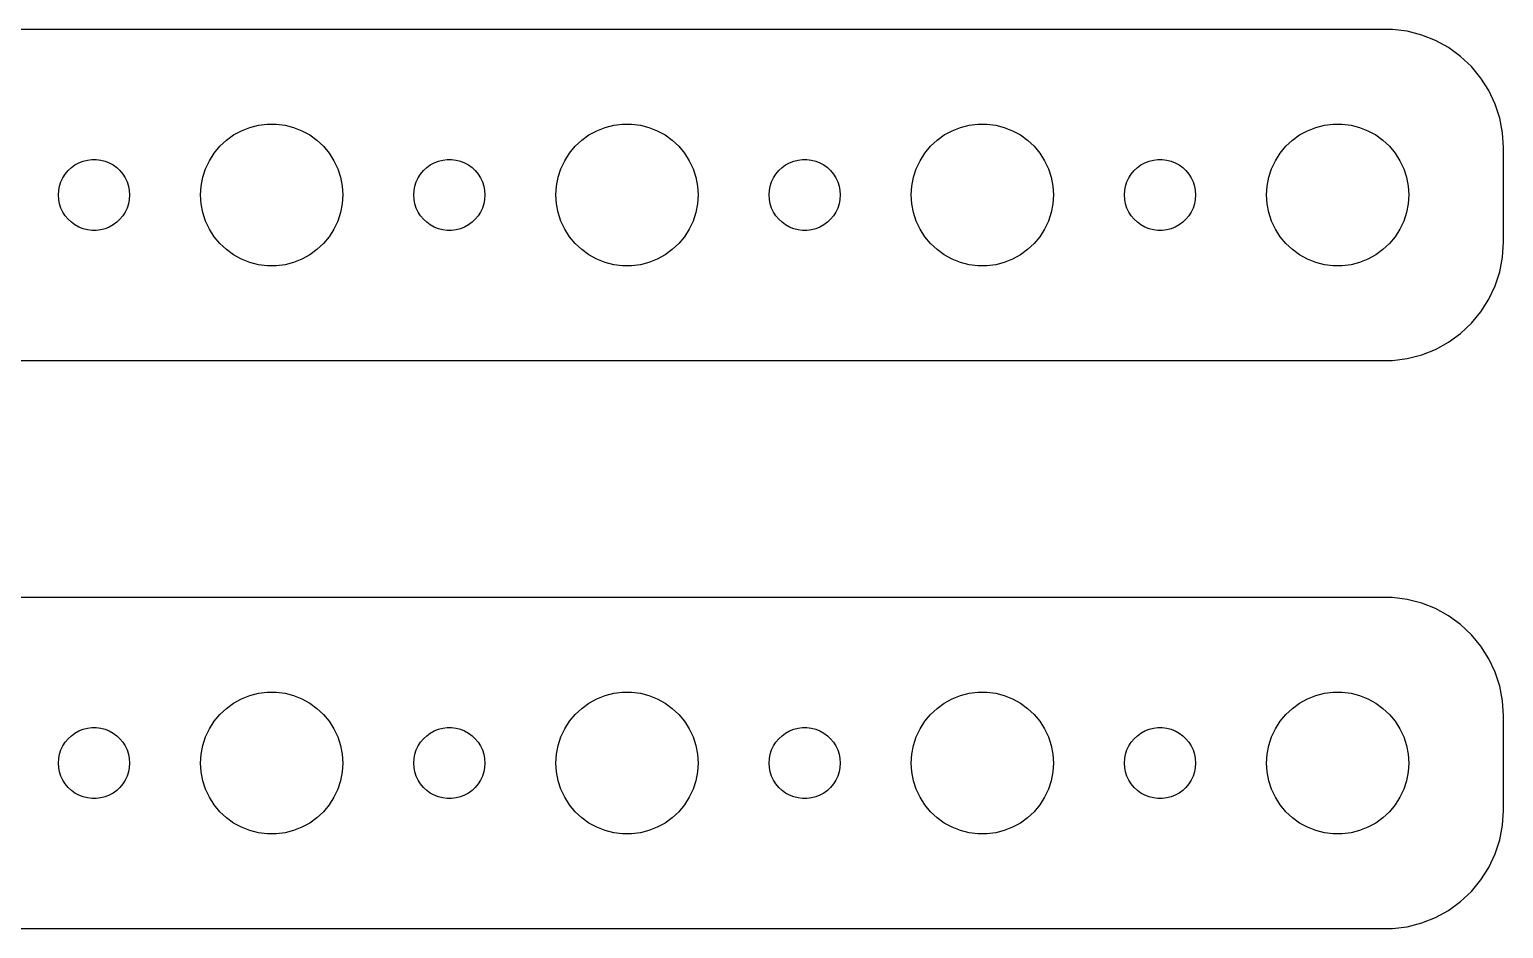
# Model space of a CAD drawing. Header units: metres. Extents: x -240 to 240, y 17 to 55.
# Drawn here: x 177.3 to 239.5, y 17 to 55 of the extents above; entities that cross this region are included whole.
import ezdxf

# ---------------------------------------------------------------- set-up
doc = ezdxf.new("R2010")
doc.units = ezdxf.units.M

msp = doc.modelspace()

# ---------------------------------------------------------------- linework, layer by layer
for p, q in [((234.814, 54.9901), (-234.814, 54.9901)), ((235.437, 54.9114), (234.814, 54.9901)), ((236.045, 54.7553), (235.437, 54.9114)), ((236.629, 54.5241), (236.045, 54.7553)), ((237.179, 54.2216), (236.629, 54.5241)), ((237.687, 53.8526), (237.179, 54.2216)), ((238.145, 53.4227), (237.687, 53.8526)), ((238.545, 52.9389), (238.145, 53.4227)), ((238.882, 52.4088), (238.545, 52.9389)), ((239.149, 51.8406), (238.882, 52.4088)), ((239.343, 51.2434), (239.149, 51.8406)), ((239.461, 50.6267), (239.343, 51.2434)), ((185.588, 50.3115), (185.893, 50.533)), ((185.893, 50.533), (186.223, 50.7145)), ((186.223, 50.7145), (186.573, 50.8532)), ((186.573, 50.8532), (186.938, 50.9469)), ((186.938, 50.9469), (187.312, 50.9941)), ((187.312, 50.9941), (187.688, 50.9941)), ((187.688, 50.9941), (188.062, 50.9469)), ((188.062, 50.9469), (188.427, 50.8532)), ((188.427, 50.8532), (188.777, 50.7145)), ((188.777, 50.7145), (189.107, 50.533)), ((189.107, 50.533), (189.412, 50.3115)), ((200.588, 50.3115), (200.893, 50.533)), ((200.893, 50.533), (201.223, 50.7145)), ((201.223, 50.7145), (201.573, 50.8532)), ((201.573, 50.8532), (201.938, 50.9469)), ((201.938, 50.9469), (202.312, 50.9941)), ((202.312, 50.9941), (202.688, 50.9941)), ((202.688, 50.9941), (203.062, 50.9469)), ((203.062, 50.9469), (203.427, 50.8532)), ((203.427, 50.8532), (203.777, 50.7145)), ((203.777, 50.7145), (204.107, 50.533)), ((204.107, 50.533), (204.412, 50.3115)), ((215.588, 50.3115), (215.893, 50.533)), ((215.893, 50.533), (216.223, 50.7145)), ((216.223, 50.7145), (216.573, 50.8532)), ((216.573, 50.8532), (216.938, 50.9469)), ((216.938, 50.9469), (217.312, 50.9941)), ((217.312, 50.9941), (217.688, 50.9941)), ((217.688, 50.9941), (218.062, 50.9469)), ((218.062, 50.9469), (218.427, 50.8532)), ((218.427, 50.8532), (218.777, 50.7145)), ((218.777, 50.7145), (219.107, 50.533)), ((219.107, 50.533), (219.412, 50.3115)), ((230.588, 50.3115), (230.893, 50.533)), ((230.893, 50.533), (231.223, 50.7145)), ((231.223, 50.7145), (231.573, 50.8532)), ((231.573, 50.8532), (231.938, 50.9469)), ((231.938, 50.9469), (232.312, 50.9941)), ((232.312, 50.9941), (232.688, 50.9941)), ((232.688, 50.9941), (233.062, 50.9469)), ((233.062, 50.9469), (233.427, 50.8532)), ((233.427, 50.8532), (233.777, 50.7145)), ((233.777, 50.7145), (234.107, 50.533)), ((234.107, 50.533), (234.412, 50.3115)), ((239.5, 50), (239.461, 50.6267)), ((185.073, 49.7634), (185.313, 50.0536)), ((185.313, 50.0536), (185.588, 50.3115)), ((189.412, 50.3115), (189.687, 50.0536)), ((189.687, 50.0536), (189.927, 49.7634)), ((200.073, 49.7634), (200.313, 50.0536)), ((200.313, 50.0536), (200.588, 50.3115)), ((204.412, 50.3115), (204.687, 50.0536)), ((204.687, 50.0536), (204.927, 49.7634)), ((215.073, 49.7634), (215.313, 50.0536)), ((215.313, 50.0536), (215.588, 50.3115)), ((219.412, 50.3115), (219.687, 50.0536)), ((219.687, 50.0536), (219.927, 49.7634)), ((230.073, 49.7634), (230.313, 50.0536)), ((230.313, 50.0536), (230.588, 50.3115)), ((234.412, 50.3115), (234.687, 50.0536)), ((234.687, 50.0536), (234.927, 49.7634)), ((239.5, 46), (239.5, 50)), ((179.044, 49.1558), (179.196, 49.2665)), ((179.196, 49.2665), (179.361, 49.3572)), ((179.361, 49.3572), (179.536, 49.4266)), ((179.536, 49.4266), (179.719, 49.4734)), ((179.719, 49.4734), (179.906, 49.497)), ((179.906, 49.497), (180.094, 49.497)), ((180.094, 49.497), (180.281, 49.4734)), ((180.281, 49.4734), (180.464, 49.4266)), ((180.464, 49.4266), (180.639, 49.3572)), ((180.639, 49.3572), (180.804, 49.2665)), ((180.804, 49.2665), (180.956, 49.1558)), ((184.711, 49.1044), (184.871, 49.4453)), ((184.871, 49.4453), (185.073, 49.7634)), ((189.927, 49.7634), (190.129, 49.4453)), ((190.129, 49.4453), (190.289, 49.1044)), ((194.044, 49.1558), (194.196, 49.2665)), ((194.196, 49.2665), (194.361, 49.3572)), ((194.361, 49.3572), (194.536, 49.4266)), ((194.536, 49.4266), (194.719, 49.4734)), ((194.719, 49.4734), (194.906, 49.497)), ((194.906, 49.497), (195.094, 49.497)), ((195.094, 49.497), (195.281, 49.4734)), ((195.281, 49.4734), (195.464, 49.4266)), ((195.464, 49.4266), (195.639, 49.3572)), ((195.639, 49.3572), (195.804, 49.2665)), ((195.804, 49.2665), (195.956, 49.1558)), ((199.711, 49.1044), (199.871, 49.4453)), ((199.871, 49.4453), (200.073, 49.7634)), ((204.927, 49.7634), (205.129, 49.4453)), ((205.129, 49.4453), (205.289, 49.1044)), ((209.044, 49.1558), (209.196, 49.2665)), ((209.196, 49.2665), (209.361, 49.3572)), ((209.361, 49.3572), (209.536, 49.4266)), ((209.536, 49.4266), (209.719, 49.4734)), ((209.719, 49.4734), (209.906, 49.497)), ((209.906, 49.497), (210.094, 49.497)), ((210.094, 49.497), (210.281, 49.4734)), ((210.281, 49.4734), (210.464, 49.4266)), ((210.464, 49.4266), (210.639, 49.3572)), ((210.639, 49.3572), (210.804, 49.2665)), ((210.804, 49.2665), (210.956, 49.1558)), ((214.711, 49.1044), (214.871, 49.4453)), ((214.871, 49.4453), (215.073, 49.7634)), ((219.927, 49.7634), (220.129, 49.4453)), ((220.129, 49.4453), (220.289, 49.1044)), ((224.044, 49.1558), (224.196, 49.2665)), ((224.196, 49.2665), (224.361, 49.3572)), ((224.361, 49.3572), (224.536, 49.4266)), ((224.536, 49.4266), (224.719, 49.4734)), ((224.719, 49.4734), (224.906, 49.497)), ((224.906, 49.497), (225.094, 49.497)), ((225.094, 49.497), (225.281, 49.4734)), ((225.281, 49.4734), (225.464, 49.4266)), ((225.464, 49.4266), (225.639, 49.3572)), ((225.639, 49.3572), (225.804, 49.2665)), ((225.804, 49.2665), (225.956, 49.1558)), ((229.711, 49.1044), (229.871, 49.4453)), ((229.871, 49.4453), (230.073, 49.7634)), ((234.927, 49.7634), (235.129, 49.4453)), ((235.129, 49.4453), (235.289, 49.1044)), ((178.547, 48.373), (178.605, 48.5522)), ((178.605, 48.5522), (178.686, 48.7226)), ((178.686, 48.7226), (178.786, 48.8817)), ((178.786, 48.8817), (178.907, 49.0268)), ((178.907, 49.0268), (179.044, 49.1558)), ((180.956, 49.1558), (181.093, 49.0268)), ((181.093, 49.0268), (181.214, 48.8817)), ((181.214, 48.8817), (181.314, 48.7226)), ((181.314, 48.7226), (181.395, 48.5522)), ((181.395, 48.5522), (181.453, 48.373)), ((184.524, 48.376), (184.594, 48.7461)), ((184.594, 48.7461), (184.711, 49.1044)), ((190.289, 49.1044), (190.406, 48.7461)), ((190.406, 48.7461), (190.476, 48.376)), ((193.547, 48.373), (193.605, 48.5522)), ((193.605, 48.5522), (193.686, 48.7226)), ((193.686, 48.7226), (193.786, 48.8817)), ((193.786, 48.8817), (193.907, 49.0268)), ((193.907, 49.0268), (194.044, 49.1558)), ((195.956, 49.1558), (196.093, 49.0268)), ((196.093, 49.0268), (196.214, 48.8817)), ((196.214, 48.8817), (196.314, 48.7226)), ((196.314, 48.7226), (196.395, 48.5522)), ((196.395, 48.5522), (196.453, 48.373)), ((199.524, 48.376), (199.594, 48.7461)), ((199.594, 48.7461), (199.711, 49.1044)), ((205.289, 49.1044), (205.406, 48.7461)), ((205.406, 48.7461), (205.476, 48.376)), ((208.547, 48.373), (208.605, 48.5522)), ((208.605, 48.5522), (208.686, 48.7226)), ((208.686, 48.7226), (208.786, 48.8817)), ((208.786, 48.8817), (208.907, 49.0268)), ((208.907, 49.0268), (209.044, 49.1558)), ((210.956, 49.1558), (211.093, 49.0268)), ((211.093, 49.0268), (211.214, 48.8817)), ((211.214, 48.8817), (211.314, 48.7226)), ((211.314, 48.7226), (211.395, 48.5522)), ((211.395, 48.5522), (211.453, 48.373)), ((214.524, 48.376), (214.594, 48.7461)), ((214.594, 48.7461), (214.711, 49.1044)), ((220.289, 49.1044), (220.406, 48.7461)), ((220.406, 48.7461), (220.476, 48.376)), ((223.547, 48.373), (223.605, 48.5522)), ((223.605, 48.5522), (223.686, 48.7226)), ((223.686, 48.7226), (223.786, 48.8817)), ((223.786, 48.8817), (223.907, 49.0268)), ((223.907, 49.0268), (224.044, 49.1558)), ((225.956, 49.1558), (226.093, 49.0268)), ((226.093, 49.0268), (226.214, 48.8817)), ((226.214, 48.8817), (226.314, 48.7226)), ((226.314, 48.7226), (226.395, 48.5522)), ((226.395, 48.5522), (226.453, 48.373)), ((229.524, 48.376), (229.594, 48.7461)), ((229.594, 48.7461), (229.711, 49.1044)), ((235.289, 49.1044), (235.406, 48.7461)), ((235.406, 48.7461), (235.476, 48.376)), ((178.5, 48), (178.512, 48.188)), ((178.512, 47.812), (178.5, 48)), ((178.512, 48.188), (178.547, 48.373)), ((181.453, 48.373), (181.488, 48.188)), ((181.488, 48.188), (181.5, 48)), ((181.5, 48), (181.488, 47.812)), ((184.5, 48), (184.524, 48.376)), ((184.524, 47.624), (184.5, 48)), ((190.476, 48.376), (190.5, 48)), ((190.5, 48), (190.476, 47.624)), ((193.5, 48), (193.512, 48.188)), ((193.512, 47.812), (193.5, 48)), ((193.512, 48.188), (193.547, 48.373)), ((196.453, 48.373), (196.488, 48.188)), ((196.488, 48.188), (196.5, 48)), ((196.5, 48), (196.488, 47.812)), ((199.5, 48), (199.524, 48.376)), ((199.524, 47.624), (199.5, 48)), ((205.476, 48.376), (205.5, 48)), ((205.5, 48), (205.476, 47.624)), ((208.5, 48), (208.512, 48.188)), ((208.512, 47.812), (208.5, 48)), ((208.512, 48.188), (208.547, 48.373)), ((211.453, 48.373), (211.488, 48.188)), ((211.488, 48.188), (211.5, 48)), ((211.5, 48), (211.488, 47.812)), ((214.5, 48), (214.524, 48.376)), ((214.524, 47.624), (214.5, 48)), ((220.476, 48.376), (220.5, 48)), ((220.5, 48), (220.476, 47.624)), ((223.5, 48), (223.512, 48.188)), ((223.512, 47.812), (223.5, 48)), ((223.512, 48.188), (223.547, 48.373)), ((226.453, 48.373), (226.488, 48.188)), ((226.488, 48.188), (226.5, 48)), ((226.5, 48), (226.488, 47.812)), ((229.5, 48), (229.524, 48.376)), ((229.524, 47.624), (229.5, 48)), ((235.476, 48.376), (235.5, 48)), ((235.5, 48), (235.476, 47.624)), ((178.547, 47.627), (178.512, 47.812)), ((178.605, 47.4478), (178.547, 47.627)), ((178.686, 47.2774), (178.605, 47.4478)), ((181.395, 47.4478), (181.314, 47.2774)), ((181.453, 47.627), (181.395, 47.4478)), ((181.488, 47.812), (181.453, 47.627)), ((184.594, 47.2539), (184.524, 47.624)), ((190.476, 47.624), (190.406, 47.2539)), ((193.547, 47.627), (193.512, 47.812)), ((193.605, 47.4478), (193.547, 47.627)), ((193.686, 47.2774), (193.605, 47.4478)), ((196.395, 47.4478), (196.314, 47.2774)), ((196.453, 47.627), (196.395, 47.4478)), ((196.488, 47.812), (196.453, 47.627)), ((199.594, 47.2539), (199.524, 47.624)), ((205.476, 47.624), (205.406, 47.2539)), ((208.547, 47.627), (208.512, 47.812)), ((208.605, 47.4478), (208.547, 47.627)), ((208.686, 47.2774), (208.605, 47.4478)), ((211.395, 47.4478), (211.314, 47.2774)), ((211.453, 47.627), (211.395, 47.4478)), ((211.488, 47.812), (211.453, 47.627)), ((214.594, 47.2539), (214.524, 47.624)), ((220.476, 47.624), (220.406, 47.2539)), ((223.547, 47.627), (223.512, 47.812)), ((223.605, 47.4478), (223.547, 47.627)), ((223.686, 47.2774), (223.605, 47.4478)), ((226.395, 47.4478), (226.314, 47.2774)), ((226.453, 47.627), (226.395, 47.4478)), ((226.488, 47.812), (226.453, 47.627)), ((229.594, 47.2539), (229.524, 47.624)), ((235.476, 47.624), (235.406, 47.2539)), ((178.786, 47.1183), (178.686, 47.2774)), ((178.907, 46.9732), (178.786, 47.1183)), ((179.044, 46.8442), (178.907, 46.9732)), ((179.196, 46.7335), (179.044, 46.8442)), ((179.361, 46.6428), (179.196, 46.7335)), ((180.804, 46.7335), (180.639, 46.6428)), ((180.956, 46.8442), (180.804, 46.7335)), ((181.093, 46.9732), (180.956, 46.8442)), ((181.214, 47.1183), (181.093, 46.9732)), ((181.314, 47.2774), (181.214, 47.1183)), ((184.711, 46.8956), (184.594, 47.2539)), ((184.871, 46.5547), (184.711, 46.8956)), ((190.289, 46.8956), (190.129, 46.5547)), ((190.406, 47.2539), (190.289, 46.8956)), ((193.786, 47.1183), (193.686, 47.2774)), ((193.907, 46.9732), (193.786, 47.1183)), ((194.044, 46.8442), (193.907, 46.9732)), ((194.196, 46.7335), (194.044, 46.8442)), ((194.361, 46.6428), (194.196, 46.7335)), ((195.804, 46.7335), (195.639, 46.6428)), ((195.956, 46.8442), (195.804, 46.7335)), ((196.093, 46.9732), (195.956, 46.8442)), ((196.214, 47.1183), (196.093, 46.9732)), ((196.314, 47.2774), (196.214, 47.1183)), ((199.711, 46.8956), (199.594, 47.2539)), ((199.871, 46.5547), (199.711, 46.8956)), ((205.289, 46.8956), (205.129, 46.5547)), ((205.406, 47.2539), (205.289, 46.8956)), ((208.786, 47.1183), (208.686, 47.2774)), ((208.907, 46.9732), (208.786, 47.1183)), ((209.044, 46.8442), (208.907, 46.9732)), ((209.196, 46.7335), (209.044, 46.8442)), ((209.361, 46.6428), (209.196, 46.7335)), ((210.804, 46.7335), (210.639, 46.6428)), ((210.956, 46.8442), (210.804, 46.7335)), ((211.093, 46.9732), (210.956, 46.8442)), ((211.214, 47.1183), (211.093, 46.9732)), ((211.314, 47.2774), (211.214, 47.1183)), ((214.711, 46.8956), (214.594, 47.2539)), ((214.871, 46.5547), (214.711, 46.8956)), ((220.289, 46.8956), (220.129, 46.5547)), ((220.406, 47.2539), (220.289, 46.8956)), ((223.786, 47.1183), (223.686, 47.2774)), ((223.907, 46.9732), (223.786, 47.1183)), ((224.044, 46.8442), (223.907, 46.9732)), ((224.196, 46.7335), (224.044, 46.8442)), ((224.361, 46.6428), (224.196, 46.7335)), ((225.804, 46.7335), (225.639, 46.6428)), ((225.956, 46.8442), (225.804, 46.7335)), ((226.093, 46.9732), (225.956, 46.8442)), ((226.214, 47.1183), (226.093, 46.9732)), ((226.314, 47.2774), (226.214, 47.1183)), ((229.711, 46.8956), (229.594, 47.2539)), ((229.871, 46.5547), (229.711, 46.8956)), ((235.289, 46.8956), (235.129, 46.5547)), ((235.406, 47.2539), (235.289, 46.8956)), ((179.536, 46.5734), (179.361, 46.6428)), ((179.719, 46.5266), (179.536, 46.5734)), ((179.906, 46.503), (179.719, 46.5266)), ((180.094, 46.503), (179.906, 46.503)), ((180.281, 46.5266), (180.094, 46.503)), ((180.464, 46.5734), (180.281, 46.5266)), ((180.639, 46.6428), (180.464, 46.5734)), ((185.073, 46.2366), (184.871, 46.5547)), ((185.313, 45.9464), (185.073, 46.2366)), ((189.927, 46.2366), (189.687, 45.9464)), ((190.129, 46.5547), (189.927, 46.2366)), ((194.536, 46.5734), (194.361, 46.6428)), ((194.719, 46.5266), (194.536, 46.5734)), ((194.906, 46.503), (194.719, 46.5266)), ((195.094, 46.503), (194.906, 46.503)), ((195.281, 46.5266), (195.094, 46.503)), ((195.464, 46.5734), (195.281, 46.5266)), ((195.639, 46.6428), (195.464, 46.5734)), ((200.073, 46.2366), (199.871, 46.5547)), ((200.313, 45.9464), (200.073, 46.2366)), ((204.927, 46.2366), (204.687, 45.9464)), ((205.129, 46.5547), (204.927, 46.2366)), ((209.536, 46.5734), (209.361, 46.6428)), ((209.719, 46.5266), (209.536, 46.5734)), ((209.906, 46.503), (209.719, 46.5266)), ((210.094, 46.503), (209.906, 46.503)), ((210.281, 46.5266), (210.094, 46.503)), ((210.464, 46.5734), (210.281, 46.5266)), ((210.639, 46.6428), (210.464, 46.5734)), ((215.073, 46.2366), (214.871, 46.5547)), ((215.313, 45.9464), (215.073, 46.2366)), ((219.927, 46.2366), (219.687, 45.9464)), ((220.129, 46.5547), (219.927, 46.2366)), ((224.536, 46.5734), (224.361, 46.6428)), ((224.719, 46.5266), (224.536, 46.5734)), ((224.906, 46.503), (224.719, 46.5266)), ((225.094, 46.503), (224.906, 46.503)), ((225.281, 46.5266), (225.094, 46.503)), ((225.464, 46.5734), (225.281, 46.5266)), ((225.639, 46.6428), (225.464, 46.5734)), ((230.073, 46.2366), (229.871, 46.5547)), ((230.313, 45.9464), (230.073, 46.2366)), ((234.927, 46.2366), (234.687, 45.9464)), ((235.129, 46.5547), (234.927, 46.2366)), ((185.588, 45.6885), (185.313, 45.9464)), ((185.893, 45.467), (185.588, 45.6885)), ((186.223, 45.2855), (185.893, 45.467)), ((189.107, 45.467), (188.777, 45.2855)), ((189.412, 45.6885), (189.107, 45.467)), ((189.687, 45.9464), (189.412, 45.6885)), ((200.588, 45.6885), (200.313, 45.9464)), ((200.893, 45.467), (200.588, 45.6885)), ((201.223, 45.2855), (200.893, 45.467)), ((204.107, 45.467), (203.777, 45.2855)), ((204.412, 45.6885), (204.107, 45.467)), ((204.687, 45.9464), (204.412, 45.6885)), ((215.588, 45.6885), (215.313, 45.9464)), ((215.893, 45.467), (215.588, 45.6885)), ((216.223, 45.2855), (215.893, 45.467)), ((219.107, 45.467), (218.777, 45.2855)), ((219.412, 45.6885), (219.107, 45.467)), ((219.687, 45.9464), (219.412, 45.6885)), ((230.588, 45.6885), (230.313, 45.9464)), ((230.893, 45.467), (230.588, 45.6885)), ((231.223, 45.2855), (230.893, 45.467)), ((234.107, 45.467), (233.777, 45.2855)), ((234.412, 45.6885), (234.107, 45.467)), ((234.687, 45.9464), (234.412, 45.6885)), ((239.461, 45.3733), (239.5, 46)), ((186.573, 45.1468), (186.223, 45.2855)), ((186.938, 45.0531), (186.573, 45.1468)), ((187.312, 45.0059), (186.938, 45.0531)), ((187.688, 45.0059), (187.312, 45.0059)), ((188.062, 45.0531), (187.688, 45.0059)), ((188.427, 45.1468), (188.062, 45.0531)), ((188.777, 45.2855), (188.427, 45.1468)), ((201.573, 45.1468), (201.223, 45.2855)), ((201.938, 45.0531), (201.573, 45.1468)), ((202.312, 45.0059), (201.938, 45.0531)), ((202.688, 45.0059), (202.312, 45.0059)), ((203.062, 45.0531), (202.688, 45.0059)), ((203.427, 45.1468), (203.062, 45.0531)), ((203.777, 45.2855), (203.427, 45.1468)), ((216.573, 45.1468), (216.223, 45.2855)), ((216.938, 45.0531), (216.573, 45.1468)), ((217.312, 45.0059), (216.938, 45.0531)), ((217.688, 45.0059), (217.312, 45.0059)), ((218.062, 45.0531), (217.688, 45.0059)), ((218.427, 45.1468), (218.062, 45.0531)), ((218.777, 45.2855), (218.427, 45.1468)), ((231.573, 45.1468), (231.223, 45.2855)), ((231.938, 45.0531), (231.573, 45.1468)), ((232.312, 45.0059), (231.938, 45.0531)), ((232.688, 45.0059), (232.312, 45.0059)), ((233.062, 45.0531), (232.688, 45.0059)), ((233.427, 45.1468), (233.062, 45.0531)), ((233.777, 45.2855), (233.427, 45.1468)), ((239.343, 44.7566), (239.461, 45.3733)), ((239.149, 44.1594), (239.343, 44.7566)), ((238.545, 43.0611), (238.882, 43.5912)), ((238.882, 43.5912), (239.149, 44.1594)), ((238.145, 42.5773), (238.545, 43.0611)), ((237.687, 42.1474), (238.145, 42.5773)), ((236.629, 41.4759), (237.179, 41.7784)), ((237.179, 41.7784), (237.687, 42.1474)), ((234.814, 41.0099), (235.437, 41.0886)), ((235.437, 41.0886), (236.045, 41.2447)), ((236.045, 41.2447), (236.629, 41.4759)), ((-234.814, 41.0099), (234.814, 41.0099)), ((234.814, 30.9901), (-234.814, 30.9901)), ((235.437, 30.9114), (234.814, 30.9901)), ((236.045, 30.7553), (235.437, 30.9114)), ((236.629, 30.5241), (236.045, 30.7553)), ((237.179, 30.2216), (236.629, 30.5241)), ((237.687, 29.8526), (237.179, 30.2216)), ((238.145, 29.4227), (237.687, 29.8526)), ((238.545, 28.9389), (238.145, 29.4227)), ((238.882, 28.4088), (238.545, 28.9389)), ((239.149, 27.8406), (238.882, 28.4088)), ((239.343, 27.2434), (239.149, 27.8406)), ((186.223, 26.7145), (186.573, 26.8532)), ((186.573, 26.8532), (186.938, 26.9469)), ((186.938, 26.9469), (187.312, 26.9941)), ((187.312, 26.9941), (187.688, 26.9941)), ((187.688, 26.9941), (188.062, 26.9469)), ((188.062, 26.9469), (188.427, 26.8532)), ((188.427, 26.8532), (188.777, 26.7145)), ((201.223, 26.7145), (201.573, 26.8532)), ((201.573, 26.8532), (201.938, 26.9469)), ((201.938, 26.9469), (202.312, 26.9941)), ((202.312, 26.9941), (202.688, 26.9941)), ((202.688, 26.9941), (203.062, 26.9469)), ((203.062, 26.9469), (203.427, 26.8532)), ((203.427, 26.8532), (203.777, 26.7145)), ((216.223, 26.7145), (216.573, 26.8532)), ((216.573, 26.8532), (216.938, 26.9469)), ((216.938, 26.9469), (217.312, 26.9941)), ((217.312, 26.9941), (217.688, 26.9941)), ((217.688, 26.9941), (218.062, 26.9469)), ((218.062, 26.9469), (218.427, 26.8532)), ((218.427, 26.8532), (218.777, 26.7145)), ((231.223, 26.7145), (231.573, 26.8532)), ((231.573, 26.8532), (231.938, 26.9469)), ((231.938, 26.9469), (232.312, 26.9941)), ((232.312, 26.9941), (232.688, 26.9941)), ((232.688, 26.9941), (233.062, 26.9469)), ((233.062, 26.9469), (233.427, 26.8532)), ((233.427, 26.8532), (233.777, 26.7145)), ((239.461, 26.6267), (239.343, 27.2434)), ((185.313, 26.0536), (185.588, 26.3115)), ((185.588, 26.3115), (185.893, 26.533)), ((185.893, 26.533), (186.223, 26.7145)), ((188.777, 26.7145), (189.107, 26.533)), ((189.107, 26.533), (189.412, 26.3115)), ((189.412, 26.3115), (189.687, 26.0536)), ((200.313, 26.0536), (200.588, 26.3115)), ((200.588, 26.3115), (200.893, 26.533)), ((200.893, 26.533), (201.223, 26.7145)), ((203.777, 26.7145), (204.107, 26.533)), ((204.107, 26.533), (204.412, 26.3115)), ((204.412, 26.3115), (204.687, 26.0536)), ((215.313, 26.0536), (215.588, 26.3115)), ((215.588, 26.3115), (215.893, 26.533)), ((215.893, 26.533), (216.223, 26.7145)), ((218.777, 26.7145), (219.107, 26.533)), ((219.107, 26.533), (219.412, 26.3115)), ((219.412, 26.3115), (219.687, 26.0536)), ((230.313, 26.0536), (230.588, 26.3115)), ((230.588, 26.3115), (230.893, 26.533)), ((230.893, 26.533), (231.223, 26.7145)), ((233.777, 26.7145), (234.107, 26.533)), ((234.107, 26.533), (234.412, 26.3115)), ((234.412, 26.3115), (234.687, 26.0536)), ((239.5, 26), (239.461, 26.6267)), ((184.871, 25.4453), (185.073, 25.7634)), ((185.073, 25.7634), (185.313, 26.0536)), ((189.687, 26.0536), (189.927, 25.7634)), ((189.927, 25.7634), (190.129, 25.4453)), ((199.871, 25.4453), (200.073, 25.7634)), ((200.073, 25.7634), (200.313, 26.0536)), ((204.687, 26.0536), (204.927, 25.7634)), ((204.927, 25.7634), (205.129, 25.4453)), ((214.871, 25.4453), (215.073, 25.7634)), ((215.073, 25.7634), (215.313, 26.0536)), ((219.687, 26.0536), (219.927, 25.7634)), ((219.927, 25.7634), (220.129, 25.4453)), ((229.871, 25.4453), (230.073, 25.7634)), ((230.073, 25.7634), (230.313, 26.0536)), ((234.687, 26.0536), (234.927, 25.7634)), ((234.927, 25.7634), (235.129, 25.4453)), ((239.5, 22), (239.5, 26)), ((178.786, 24.8817), (178.907, 25.0268)), ((178.907, 25.0268), (179.044, 25.1558)), ((179.044, 25.1558), (179.196, 25.2665)), ((179.196, 25.2665), (179.361, 25.3572)), ((179.361, 25.3572), (179.536, 25.4266)), ((179.536, 25.4266), (179.719, 25.4734)), ((179.719, 25.4734), (179.906, 25.497)), ((179.906, 25.497), (180.094, 25.497)), ((180.094, 25.497), (180.281, 25.4734)), ((180.281, 25.4734), (180.464, 25.4266)), ((180.464, 25.4266), (180.639, 25.3572)), ((180.639, 25.3572), (180.804, 25.2665)), ((180.804, 25.2665), (180.956, 25.1558)), ((180.956, 25.1558), (181.093, 25.0268)), ((181.093, 25.0268), (181.214, 24.8817)), ((184.594, 24.7461), (184.711, 25.1044)), ((184.711, 25.1044), (184.871, 25.4453)), ((190.129, 25.4453), (190.289, 25.1044)), ((190.289, 25.1044), (190.406, 24.7461)), ((193.786, 24.8817), (193.907, 25.0268)), ((193.907, 25.0268), (194.044, 25.1558)), ((194.044, 25.1558), (194.196, 25.2665)), ((194.196, 25.2665), (194.361, 25.3572)), ((194.361, 25.3572), (194.536, 25.4266)), ((194.536, 25.4266), (194.719, 25.4734)), ((194.719, 25.4734), (194.906, 25.497)), ((194.906, 25.497), (195.094, 25.497)), ((195.094, 25.497), (195.281, 25.4734)), ((195.281, 25.4734), (195.464, 25.4266)), ((195.464, 25.4266), (195.639, 25.3572)), ((195.639, 25.3572), (195.804, 25.2665)), ((195.804, 25.2665), (195.956, 25.1558)), ((195.956, 25.1558), (196.093, 25.0268)), ((196.093, 25.0268), (196.214, 24.8817)), ((199.594, 24.7461), (199.711, 25.1044)), ((199.711, 25.1044), (199.871, 25.4453)), ((205.129, 25.4453), (205.289, 25.1044)), ((205.289, 25.1044), (205.406, 24.7461)), ((208.786, 24.8817), (208.907, 25.0268)), ((208.907, 25.0268), (209.044, 25.1558)), ((209.044, 25.1558), (209.196, 25.2665)), ((209.196, 25.2665), (209.361, 25.3572)), ((209.361, 25.3572), (209.536, 25.4266)), ((209.536, 25.4266), (209.719, 25.4734)), ((209.719, 25.4734), (209.906, 25.497)), ((209.906, 25.497), (210.094, 25.497)), ((210.094, 25.497), (210.281, 25.4734)), ((210.281, 25.4734), (210.464, 25.4266)), ((210.464, 25.4266), (210.639, 25.3572)), ((210.639, 25.3572), (210.804, 25.2665)), ((210.804, 25.2665), (210.956, 25.1558)), ((210.956, 25.1558), (211.093, 25.0268)), ((211.093, 25.0268), (211.214, 24.8817)), ((214.594, 24.7461), (214.711, 25.1044)), ((214.711, 25.1044), (214.871, 25.4453)), ((220.129, 25.4453), (220.289, 25.1044)), ((220.289, 25.1044), (220.406, 24.7461)), ((223.786, 24.8817), (223.907, 25.0268)), ((223.907, 25.0268), (224.044, 25.1558)), ((224.044, 25.1558), (224.196, 25.2665)), ((224.196, 25.2665), (224.361, 25.3572)), ((224.361, 25.3572), (224.536, 25.4266)), ((224.536, 25.4266), (224.719, 25.4734)), ((224.719, 25.4734), (224.906, 25.497)), ((224.906, 25.497), (225.094, 25.497)), ((225.094, 25.497), (225.281, 25.4734)), ((225.281, 25.4734), (225.464, 25.4266)), ((225.464, 25.4266), (225.639, 25.3572)), ((225.639, 25.3572), (225.804, 25.2665)), ((225.804, 25.2665), (225.956, 25.1558)), ((225.956, 25.1558), (226.093, 25.0268)), ((226.093, 25.0268), (226.214, 24.8817)), ((229.594, 24.7461), (229.711, 25.1044)), ((229.711, 25.1044), (229.871, 25.4453)), ((235.129, 25.4453), (235.289, 25.1044)), ((235.289, 25.1044), (235.406, 24.7461)), ((178.512, 24.188), (178.547, 24.373)), ((178.547, 24.373), (178.605, 24.5522)), ((178.605, 24.5522), (178.686, 24.7226)), ((178.686, 24.7226), (178.786, 24.8817)), ((181.214, 24.8817), (181.314, 24.7226)), ((181.314, 24.7226), (181.395, 24.5522)), ((181.395, 24.5522), (181.453, 24.373)), ((181.453, 24.373), (181.488, 24.188)), ((184.5, 24), (184.524, 24.376)), ((184.524, 24.376), (184.594, 24.7461)), ((190.406, 24.7461), (190.476, 24.376)), ((190.476, 24.376), (190.5, 24)), ((193.512, 24.188), (193.547, 24.373)), ((193.547, 24.373), (193.605, 24.5522)), ((193.605, 24.5522), (193.686, 24.7226)), ((193.686, 24.7226), (193.786, 24.8817)), ((196.214, 24.8817), (196.314, 24.7226)), ((196.314, 24.7226), (196.395, 24.5522)), ((196.395, 24.5522), (196.453, 24.373)), ((196.453, 24.373), (196.488, 24.188)), ((199.5, 24), (199.524, 24.376)), ((199.524, 24.376), (199.594, 24.7461)), ((205.406, 24.7461), (205.476, 24.376)), ((205.476, 24.376), (205.5, 24)), ((208.512, 24.188), (208.547, 24.373)), ((208.547, 24.373), (208.605, 24.5522)), ((208.605, 24.5522), (208.686, 24.7226)), ((208.686, 24.7226), (208.786, 24.8817)), ((211.214, 24.8817), (211.314, 24.7226)), ((211.314, 24.7226), (211.395, 24.5522)), ((211.395, 24.5522), (211.453, 24.373)), ((211.453, 24.373), (211.488, 24.188)), ((214.5, 24), (214.524, 24.376)), ((214.524, 24.376), (214.594, 24.7461)), ((220.406, 24.7461), (220.476, 24.376)), ((220.476, 24.376), (220.5, 24)), ((223.512, 24.188), (223.547, 24.373)), ((223.547, 24.373), (223.605, 24.5522)), ((223.605, 24.5522), (223.686, 24.7226)), ((223.686, 24.7226), (223.786, 24.8817)), ((226.214, 24.8817), (226.314, 24.7226)), ((226.314, 24.7226), (226.395, 24.5522)), ((226.395, 24.5522), (226.453, 24.373)), ((226.453, 24.373), (226.488, 24.188)), ((229.5, 24), (229.524, 24.376)), ((229.524, 24.376), (229.594, 24.7461)), ((235.406, 24.7461), (235.476, 24.376)), ((235.476, 24.376), (235.5, 24)), ((178.5, 24), (178.512, 24.188)), ((178.512, 23.812), (178.5, 24)), ((178.547, 23.627), (178.512, 23.812)), ((181.488, 23.812), (181.453, 23.627)), ((181.488, 24.188), (181.5, 24)), ((181.5, 24), (181.488, 23.812)), ((184.524, 23.624), (184.5, 24)), ((190.5, 24), (190.476, 23.624)), ((193.5, 24), (193.512, 24.188)), ((193.512, 23.812), (193.5, 24)), ((193.547, 23.627), (193.512, 23.812)), ((196.488, 23.812), (196.453, 23.627)), ((196.488, 24.188), (196.5, 24)), ((196.5, 24), (196.488, 23.812)), ((199.524, 23.624), (199.5, 24)), ((205.5, 24), (205.476, 23.624)), ((208.5, 24), (208.512, 24.188)), ((208.512, 23.812), (208.5, 24)), ((208.547, 23.627), (208.512, 23.812)), ((211.488, 23.812), (211.453, 23.627)), ((211.488, 24.188), (211.5, 24)), ((211.5, 24), (211.488, 23.812)), ((214.524, 23.624), (214.5, 24)), ((220.5, 24), (220.476, 23.624)), ((223.5, 24), (223.512, 24.188)), ((223.512, 23.812), (223.5, 24)), ((223.547, 23.627), (223.512, 23.812)), ((226.488, 23.812), (226.453, 23.627)), ((226.488, 24.188), (226.5, 24)), ((226.5, 24), (226.488, 23.812)), ((229.524, 23.624), (229.5, 24)), ((235.5, 24), (235.476, 23.624)), ((178.605, 23.4478), (178.547, 23.627)), ((178.686, 23.2774), (178.605, 23.4478)), ((178.786, 23.1183), (178.686, 23.2774)), ((178.907, 22.9732), (178.786, 23.1183)), ((181.214, 23.1183), (181.093, 22.9732)), ((181.314, 23.2774), (181.214, 23.1183)), ((181.395, 23.4478), (181.314, 23.2774)), ((181.453, 23.627), (181.395, 23.4478)), ((184.594, 23.2539), (184.524, 23.624)), ((184.711, 22.8956), (184.594, 23.2539)), ((190.406, 23.2539), (190.289, 22.8956)), ((190.476, 23.624), (190.406, 23.2539)), ((193.605, 23.4478), (193.547, 23.627)), ((193.686, 23.2774), (193.605, 23.4478)), ((193.786, 23.1183), (193.686, 23.2774)), ((193.907, 22.9732), (193.786, 23.1183)), ((196.214, 23.1183), (196.093, 22.9732)), ((196.314, 23.2774), (196.214, 23.1183)), ((196.395, 23.4478), (196.314, 23.2774)), ((196.453, 23.627), (196.395, 23.4478)), ((199.594, 23.2539), (199.524, 23.624)), ((199.711, 22.8956), (199.594, 23.2539)), ((205.406, 23.2539), (205.289, 22.8956)), ((205.476, 23.624), (205.406, 23.2539)), ((208.605, 23.4478), (208.547, 23.627)), ((208.686, 23.2774), (208.605, 23.4478)), ((208.786, 23.1183), (208.686, 23.2774)), ((208.907, 22.9732), (208.786, 23.1183)), ((211.214, 23.1183), (211.093, 22.9732)), ((211.314, 23.2774), (211.214, 23.1183)), ((211.395, 23.4478), (211.314, 23.2774)), ((211.453, 23.627), (211.395, 23.4478)), ((214.594, 23.2539), (214.524, 23.624)), ((214.711, 22.8956), (214.594, 23.2539)), ((220.406, 23.2539), (220.289, 22.8956)), ((220.476, 23.624), (220.406, 23.2539)), ((223.605, 23.4478), (223.547, 23.627)), ((223.686, 23.2774), (223.605, 23.4478)), ((223.786, 23.1183), (223.686, 23.2774)), ((223.907, 22.9732), (223.786, 23.1183)), ((226.214, 23.1183), (226.093, 22.9732)), ((226.314, 23.2774), (226.214, 23.1183)), ((226.395, 23.4478), (226.314, 23.2774)), ((226.453, 23.627), (226.395, 23.4478)), ((229.594, 23.2539), (229.524, 23.624)), ((229.711, 22.8956), (229.594, 23.2539)), ((235.406, 23.2539), (235.289, 22.8956)), ((235.476, 23.624), (235.406, 23.2539)), ((179.044, 22.8442), (178.907, 22.9732)), ((179.196, 22.7335), (179.044, 22.8442)), ((179.361, 22.6428), (179.196, 22.7335)), ((179.536, 22.5734), (179.361, 22.6428)), ((179.719, 22.5266), (179.536, 22.5734)), ((179.906, 22.503), (179.719, 22.5266)), ((180.094, 22.503), (179.906, 22.503)), ((180.281, 22.5266), (180.094, 22.503)), ((180.464, 22.5734), (180.281, 22.5266)), ((180.639, 22.6428), (180.464, 22.5734)), ((180.804, 22.7335), (180.639, 22.6428)), ((180.956, 22.8442), (180.804, 22.7335)), ((181.093, 22.9732), (180.956, 22.8442)), ((184.871, 22.5547), (184.711, 22.8956)), ((185.073, 22.2366), (184.871, 22.5547)), ((190.129, 22.5547), (189.927, 22.2366)), ((190.289, 22.8956), (190.129, 22.5547)), ((194.044, 22.8442), (193.907, 22.9732)), ((194.196, 22.7335), (194.044, 22.8442)), ((194.361, 22.6428), (194.196, 22.7335)), ((194.536, 22.5734), (194.361, 22.6428)), ((194.719, 22.5266), (194.536, 22.5734)), ((194.906, 22.503), (194.719, 22.5266)), ((195.094, 22.503), (194.906, 22.503)), ((195.281, 22.5266), (195.094, 22.503)), ((195.464, 22.5734), (195.281, 22.5266)), ((195.639, 22.6428), (195.464, 22.5734)), ((195.804, 22.7335), (195.639, 22.6428)), ((195.956, 22.8442), (195.804, 22.7335)), ((196.093, 22.9732), (195.956, 22.8442)), ((199.871, 22.5547), (199.711, 22.8956)), ((200.073, 22.2366), (199.871, 22.5547)), ((205.129, 22.5547), (204.927, 22.2366)), ((205.289, 22.8956), (205.129, 22.5547)), ((209.044, 22.8442), (208.907, 22.9732)), ((209.196, 22.7335), (209.044, 22.8442)), ((209.361, 22.6428), (209.196, 22.7335)), ((209.536, 22.5734), (209.361, 22.6428)), ((209.719, 22.5266), (209.536, 22.5734)), ((209.906, 22.503), (209.719, 22.5266)), ((210.094, 22.503), (209.906, 22.503)), ((210.281, 22.5266), (210.094, 22.503)), ((210.464, 22.5734), (210.281, 22.5266)), ((210.639, 22.6428), (210.464, 22.5734)), ((210.804, 22.7335), (210.639, 22.6428)), ((210.956, 22.8442), (210.804, 22.7335)), ((211.093, 22.9732), (210.956, 22.8442)), ((214.871, 22.5547), (214.711, 22.8956)), ((215.073, 22.2366), (214.871, 22.5547)), ((220.129, 22.5547), (219.927, 22.2366)), ((220.289, 22.8956), (220.129, 22.5547)), ((224.044, 22.8442), (223.907, 22.9732)), ((224.196, 22.7335), (224.044, 22.8442)), ((224.361, 22.6428), (224.196, 22.7335)), ((224.536, 22.5734), (224.361, 22.6428)), ((224.719, 22.5266), (224.536, 22.5734)), ((224.906, 22.503), (224.719, 22.5266)), ((225.094, 22.503), (224.906, 22.503)), ((225.281, 22.5266), (225.094, 22.503)), ((225.464, 22.5734), (225.281, 22.5266)), ((225.639, 22.6428), (225.464, 22.5734)), ((225.804, 22.7335), (225.639, 22.6428)), ((225.956, 22.8442), (225.804, 22.7335)), ((226.093, 22.9732), (225.956, 22.8442)), ((229.871, 22.5547), (229.711, 22.8956)), ((230.073, 22.2366), (229.871, 22.5547)), ((235.129, 22.5547), (234.927, 22.2366)), ((235.289, 22.8956), (235.129, 22.5547)), ((185.313, 21.9464), (185.073, 22.2366)), ((185.588, 21.6885), (185.313, 21.9464)), ((189.687, 21.9464), (189.412, 21.6885)), ((189.927, 22.2366), (189.687, 21.9464)), ((200.313, 21.9464), (200.073, 22.2366)), ((200.588, 21.6885), (200.313, 21.9464)), ((204.687, 21.9464), (204.412, 21.6885)), ((204.927, 22.2366), (204.687, 21.9464)), ((215.313, 21.9464), (215.073, 22.2366)), ((215.588, 21.6885), (215.313, 21.9464)), ((219.687, 21.9464), (219.412, 21.6885)), ((219.927, 22.2366), (219.687, 21.9464)), ((230.313, 21.9464), (230.073, 22.2366)), ((230.588, 21.6885), (230.313, 21.9464)), ((234.687, 21.9464), (234.412, 21.6885)), ((234.927, 22.2366), (234.687, 21.9464)), ((239.461, 21.3733), (239.5, 22)), ((185.893, 21.467), (185.588, 21.6885)), ((186.223, 21.2855), (185.893, 21.467)), ((186.573, 21.1468), (186.223, 21.2855)), ((188.777, 21.2855), (188.427, 21.1468)), ((189.107, 21.467), (188.777, 21.2855)), ((189.412, 21.6885), (189.107, 21.467)), ((200.893, 21.467), (200.588, 21.6885)), ((201.223, 21.2855), (200.893, 21.467)), ((201.573, 21.1468), (201.223, 21.2855)), ((203.777, 21.2855), (203.427, 21.1468)), ((204.107, 21.467), (203.777, 21.2855)), ((204.412, 21.6885), (204.107, 21.467)), ((215.893, 21.467), (215.588, 21.6885)), ((216.223, 21.2855), (215.893, 21.467)), ((216.573, 21.1468), (216.223, 21.2855)), ((218.777, 21.2855), (218.427, 21.1468)), ((219.107, 21.467), (218.777, 21.2855)), ((219.412, 21.6885), (219.107, 21.467)), ((230.893, 21.467), (230.588, 21.6885)), ((231.223, 21.2855), (230.893, 21.467)), ((231.573, 21.1468), (231.223, 21.2855)), ((233.777, 21.2855), (233.427, 21.1468)), ((234.107, 21.467), (233.777, 21.2855)), ((234.412, 21.6885), (234.107, 21.467)), ((239.343, 20.7566), (239.461, 21.3733)), ((186.938, 21.0531), (186.573, 21.1468)), ((187.312, 21.0059), (186.938, 21.0531)), ((187.688, 21.0059), (187.312, 21.0059)), ((188.062, 21.0531), (187.688, 21.0059)), ((188.427, 21.1468), (188.062, 21.0531)), ((201.938, 21.0531), (201.573, 21.1468)), ((202.312, 21.0059), (201.938, 21.0531)), ((202.688, 21.0059), (202.312, 21.0059)), ((203.062, 21.0531), (202.688, 21.0059)), ((203.427, 21.1468), (203.062, 21.0531)), ((216.938, 21.0531), (216.573, 21.1468)), ((217.312, 21.0059), (216.938, 21.0531)), ((217.688, 21.0059), (217.312, 21.0059)), ((218.062, 21.0531), (217.688, 21.0059)), ((218.427, 21.1468), (218.062, 21.0531)), ((231.938, 21.0531), (231.573, 21.1468)), ((232.312, 21.0059), (231.938, 21.0531)), ((232.688, 21.0059), (232.312, 21.0059)), ((233.062, 21.0531), (232.688, 21.0059)), ((233.427, 21.1468), (233.062, 21.0531)), ((239.149, 20.1594), (239.343, 20.7566)), ((238.882, 19.5912), (239.149, 20.1594)), ((238.545, 19.0611), (238.882, 19.5912)), ((238.145, 18.5773), (238.545, 19.0611)), ((237.179, 17.7784), (237.687, 18.1474)), ((237.687, 18.1474), (238.145, 18.5773)), ((236.045, 17.2447), (236.629, 17.4759)), ((236.629, 17.4759), (237.179, 17.7784)), ((-234.814, 17.0099), (234.814, 17.0099)), ((234.814, 17.0099), (235.437, 17.0886)), ((235.437, 17.0886), (236.045, 17.2447))]:
    msp.add_line(p, q)

doc.saveas('drawing.dxf')
